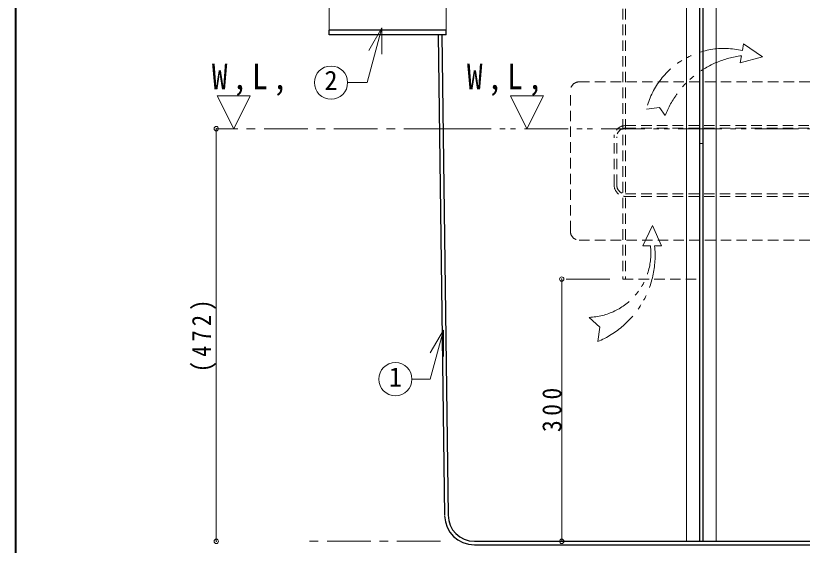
# Model space of a CAD drawing. Units: millimetres at full size, sheet at 1:10; details may follow other scales. Extents: x -2123 to 1927, y -1358 to 1452.
# Drawn here: x -2123 to -1222, y -968 to -362 of the extents above; entities that cross this region are included whole.
import ezdxf
from ezdxf.enums import TextEntityAlignment as Align

# ---------------------------------------------------------------- set-up
doc = ezdxf.new("R2010")
doc.units = ezdxf.units.MM
doc.header["$LTSCALE"] = 10
doc.header["$PDMODE"] = 32
doc.header["$PDSIZE"] = 5
for name, pattern in [('CHAIN1', [8, 5, -1, 1, -1]), ('DASHED1', [1.8, 1.2, -0.6]), ('DOUBLE_CHAIN1', [8.8, 5, -1, 0.6, -0.6, 0.6, -1])]:
    doc.linetypes.add(name, pattern=pattern)
doc.layers.add('0-0', color=7, linetype='Continuous', lineweight=18)
doc.styles.add('ＭＳ ゴシック', font='')
doc.styles.get('ＭＳ ゴシック').set_extended_font_data('MS Gothic')

msp = doc.modelspace()

# ---------------------------------------------------------------- linework, layer by layer
at = {"layer": '0-0', "color": 1, "lineweight": 40}
msp.add_line((-2122.8, -1358.09), (-2122.8, 1451.91), dxfattribs=at)
at = {"layer": '0-0'}
for p, q in [((-1354.8, -963.09), (-1354.8, -178.09)), ((-1320.8, -963.09), (-1320.8, -182.09)), ((-1763.96, -237.74), (-1763.96, -378.44)), ((-1629.96, -237.74), (-1629.96, -378.44)), ((-1703.63, -375.76), (-1720.42, -438.42)), ((-1703.63, -375.76), (-1718.63, -401.74)), ((-1703.63, -375.76), (-1703.63, -405.76)), ((-1720.42, -438.42), (-1742.84, -438.42)), ((-1633.21, -721.7), (-1648.21, -747.68)), ((-1633.21, -721.7), (-1633.21, -751.7))]:
    msp.add_line(p, q, dxfattribs=at)
at = {"layer": '0-0', "color": 5, "lineweight": 25}
for p, q in [((-1339.8, -963.09), (-1339.8, -183.09)), ((-1335.8, -963.09), (-1335.8, -187.09)), ((-1763.96, -383.59), (-1763.96, -378.44)), ((-1629.96, -383.59), (-1763.96, -383.59)), ((-1639.14, -383.59), (-1631.8, -933.14)), ((-1635.14, -383.59), (-1627.8, -933.09)), ((-1597.8, -963.09), (-177.8, -963.09)), ((-1597.8, -967.09), (-177.8, -967.09))]:
    msp.add_line(p, q, dxfattribs=at)
at = {"layer": '0-0', "color": 4, "linetype": 'DASHED1', "lineweight": 9}
for p, q in [((-1427.8, -228.09), (-1427.8, -663.09)), ((-1424.8, -228.09), (-1424.8, -663.09)), ((-1477.8, -437.59), (-297.8, -437.59)), ((-1487.8, -608.59), (-1487.8, -447.59)), ((-1424.8, -487.59), (-350.8, -487.59)), ((-1424.8, -490.59), (-350.8, -490.59)), ((-1437.8, -555.59), (-1437.8, -500.59)), ((-1434.8, -555.59), (-1434.8, -500.59)), ((-1339.8, -508.09), (-1335.8, -508.09)), ((-1424.8, -565.59), (-350.8, -565.59)), ((-1424.8, -568.59), (-350.8, -568.59)), ((-1477.8, -618.59), (-297.8, -618.59)), ((-1427.8, -663.09), (-1339.8, -663.09))]:
    msp.add_line(p, q, dxfattribs=at)
at = {"layer": '0-0', "color": 4, "linetype": 'DOUBLE_CHAIN1', "lineweight": 9}
for p, q in [((-1289.65, -393.89), (-1290.97, -401.75)), ((-1291.98, -407.7), (-1293.33, -415.65)), ((-1400.85, -468.83), (-1385.79, -466.72)), ((-1385.79, -466.72), (-1379.31, -476.11)), ((-1628.54, -491.09), (-389.66, -491.09)), ((-1393.9, -601.76), (-1404.84, -624.96)), ((-1393.9, -601.76), (-1383.45, -625.28)), ((-1404.84, -624.96), (-1396.18, -625.09)), ((-1391.48, -625.16), (-1383.45, -625.28)), ((-1466.2, -706.93), (-1454.25, -718)), ((-1454.25, -718), (-1456.58, -734.61))]:
    msp.add_line(p, q, dxfattribs=at)
at = {"layer": '0-0', "color": 4, "lineweight": 9}
for p, q in [((-1873.29, -491.09), (-1892.04, -453.59)), ((-1854.54, -453.59), (-1892.04, -453.59)), ((-1873.29, -491.09), (-1854.54, -453.59)), ((-1537.55, -491.09), (-1556.3, -453.59)), ((-1518.8, -453.59), (-1556.3, -453.59)), ((-1537.55, -491.09), (-1518.8, -453.59)), ((-1893.29, -491.09), (-1893.29, -963.09)), ((-1497.8, -663.09), (-1497.8, -963.09))]:
    msp.add_line(p, q, dxfattribs=at)
at = {"layer": '0-0', "color": 4, "linetype": 'CHAIN1', "lineweight": 9}
for p, q in [((-1628.54, -491.09), (-1893.29, -491.09)), ((-1442.8, -663.09), (-1497.8, -663.09)), ((-1636.4, -963.09), (-1793.29, -963.09))]:
    msp.add_line(p, q, dxfattribs=at)
at = {"layer": '0-0', "color": 5, "lineweight": 25}
msp.add_lwpolyline([(-1629.96, -383.59), (-1629.96, -378.44), (-1763.96, -378.44)], dxfattribs=at)
at = {"layer": '0-0', "color": 4, "linetype": 'DOUBLE_CHAIN1', "lineweight": 9}
msp.add_lwpolyline([(-1293.33, -415.65), (-1267.99, -409.05), (-1289.65, -393.89)], dxfattribs=at)
at = {"layer": '0-0'}
msp.add_lwpolyline([(-1633.21, -721.7), (-1648.19, -777.62), (-1669.18, -777.62)], dxfattribs=at)
for centre in [(-1761.84, -438.42), (-1688.18, -777.62)]:
    msp.add_circle(centre, 19, dxfattribs=at)
at = {"layer": '0-0', "color": 4, "linetype": 'DOUBLE_CHAIN1', "lineweight": 9}
for centre, radius, start, end in [((-1311.91, -490.99), 91.67, 76.80178, 166.00522), ((-1278.67, -514.63), 107.75, 97.09431, 159.05989), ((-1469.08, -633.59), 73.39, 272.25192, 6.65765), ((-1497.46, -636.21), 106.56, 292.56077, 5.95427)]:
    msp.add_arc(centre, radius, start, end, dxfattribs=at)
at = {"layer": '0-0', "color": 4, "linetype": 'DASHED1', "lineweight": 9}
for centre, radius, start, end in [((-1477.8, -447.59), 10, 90, 180), ((-1424.8, -500.59), 13, 90, 180), ((-1424.8, -500.59), 10, 90, 180), ((-1424.8, -555.59), 13, 180, 270), ((-1424.8, -555.59), 10, 180, 270), ((-1477.8, -608.59), 10, 180, 270)]:
    msp.add_arc(centre, radius, start, end, dxfattribs=at)
at = {"layer": '0-0', "color": 5, "lineweight": 25}
for radius, start in [(34, 181.47165), (30, 180)]:
    msp.add_arc((-1597.8, -933.09), radius, start, 270, dxfattribs=at)
at = {"layer": '0-0', "color": 4}
for p in [(-1893.29, -491.09), (-1497.8, -663.09), (-1893.29, -963.09), (-1497.8, -963.09)]:
    msp.add_point(p, dxfattribs=at)

# ---------------------------------------------------------------- texts
at = {"layer": '0-0', "style": 'ＭＳ ゴシック'}
for s, p in [('2', (-1769.34, -453.42)), ('1', (-1695.68, -792.62))]:
    msp.add_text(s, height=21.99, dxfattribs=at).set_placement(p, align=Align.BOTTOM_LEFT)
at = {"layer": '0-0', "char_height": 29.33, "attachment_point": 7, "style": 'ＭＳ ゴシック'}
for insert in [(-1898.29, -453.59), (-1606.3, -453.59)]:
    msp.add_mtext('\\T1.28;\\W0.9;W,L,', dxfattribs=dict(at, insert=insert))
at = {"layer": '0-0', "char_height": 21.99, "attachment_point": 7, "rotation": 90, "style": 'ＭＳ ゴシック'}
for s, insert in [('\\T1.38;\\W0.85;(472)', (-1893.29, -769.59)), ('\\T1.38;\\W0.9;300', (-1497.8, -838.09))]:
    msp.add_mtext(s, dxfattribs=dict(at, insert=insert))

doc.saveas('drawing.dxf')
